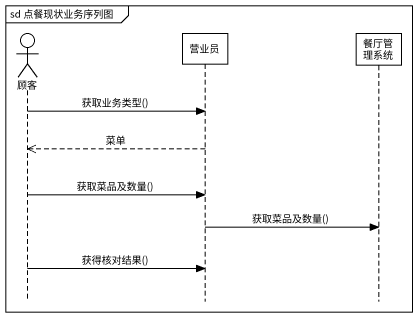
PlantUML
@startuml
mainframe sd 点餐现状业务序列图
hide footbox
actor 顾客
participant 营业员
participant 餐厅管理系统

顾客 -> 营业员 : 获取业务类型()
营业员 -->> 顾客 : 菜单
顾客 -> 营业员 : 获取菜品及数量()
营业员 -> 餐厅管理系统 : 获取菜品及数量()
顾客 -> 营业员 : 获得核对结果()
@enduml
